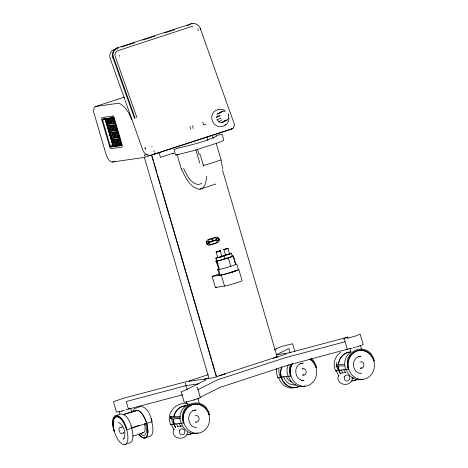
<?xml version="1.0" encoding="UTF-8"?>
<svg xmlns="http://www.w3.org/2000/svg" width="468" height="468" viewBox="0 0 468 468"><rect width="100%" height="100%" fill="white"/><g stroke="black" fill="none" stroke-linecap="round" stroke-linejoin="round"><path stroke-width="0.7" d="M222.224 122.493L225.547 120.592L222.224 122.493A5.06 4.575 63.5 0 1 218.667 121.797L222.031 119.837M102.41 119.241L110.109 145.554A1.059 0.445 71.9 0 0 110.331 146.396L110.413 146.542A1.059 0.445 71.9 0 0 110.934 146.975L121.446 145.63L121.563 145.179L113.449 117.649L102.41 119.241L104.627 118.579M206.482 176.114L206.253 180.18L204.943 184.889L202.738 187.996L199.789 189.283C189.645 188.054 185.234 176.413 181.221 168.749M180.625 418.222L172.838 419.059A9.179 0.918 4.1 0 1 170.849 417.86L170.943 416.514M336.866 366.052L336.96 364.712M228.946 118.094C228.975 120.949 227.594 123.786 225.102 125.26M234.175 125.442L233.321 127.419M187.153 433.631L187.37 432.145M352 379.811L352.223 378.325M132.526 412.062L134.141 408.804L140.833 406.353C147.818 407.376 150.632 415.596 152.018 421.61L126.682 429.817L126.319 427.617L124.131 422.271A15.859 6.687 71.9 0 0 112.525 423.944L113.519 429.466L114.42 431.59M276.728 368.234L276.284 369.603L276.664 373.967L278.103 377.881L281.215 377.307M288.27 364.578C286.621 368.269 286.486 372.674 288.212 376.366L288.733 376.196M228.32 118.691L228.758 117.526L228.589 115.029M173.961 429.156C169.621 437.206 182.526 441.611 186.586 434.994M338.809 375.336C334.468 383.386 347.373 387.791 351.439 381.174M121.621 427.372L122.171 426.875L119.358 427.846C118.398 429.747 119.363 432.988 121.434 433.719L123.932 432.9L123.148 432.596M340.663 352.299C334.76 356.394 332.145 364.566 335.837 371.001L338.949 370.434M350.982 351.772C345.495 355.621 343.015 363.344 345.946 369.486L346.466 369.316M216.549 136.124C204.832 141.874 191.786 144.752 179.15 147.9M220.188 250.936L220.475 250.813L220.089 250.854M276.032 348.642L282.76 346.139L292.57 343.752L294.939 351.515M205.955 379.87L185.644 390.09L181.128 391.886L184.176 402.31L187.738 401.796M274.312 349.988L276.863 348.707M276.091 354.902L288.861 348.508L290.078 352.673M216.906 119.884L220.516 118.188L220.223 118.234M233.667 127.969L230.987 129.303L150.696 155.376A7.979 7.219 63.5 0 1 147.473 154.937L145.501 153.849A7.979 7.219 63.5 0 1 143.214 151.252L109.863 57.505A7.979 7.219 63.5 0 1 113.162 49.865L115.327 49.035M197.929 389.663L217.953 379.671L285.404 357.663L345.109 341.757M200.164 397.303L220.188 387.311L287.639 365.303L349.842 348.578L350.86 352.053M189.522 403.919C181.871 406.47 177.559 415.982 181.093 423.312L181.613 423.142L174.26 424.201M301.1 363.49C292.535 366.245 294.91 380.718 303.943 380.484L301.351 380.502M303.861 374.669L302.457 375.131C307.733 376.073 307.26 367.105 302.158 368.848L302.901 368.936M358.833 356.61C350.269 359.371 352.644 373.844 361.676 373.61M361.594 367.795L360.19 368.252C365.467 369.199 364.993 360.231 359.892 361.975M216.134 252.012L216.9 251.731M216.544 251.866L216.017 252.088L216.403 252.053M219.948 251.041L220.358 250.889L219.79 250.906M223.833 249.502L224.605 249.222M224.254 249.35L223.716 249.579L224.406 249.485M227.618 248.537L228.15 248.309L227.46 248.403M225.716 254.949L225.342 255.136L229.554 253.849M190.353 24.09L192.108 23.517L116.626 48.145M221.867 111.741L222.873 111.349C214.847 115.795 223.142 109.471 225.319 111.425M222.23 122.247L227.6 119.679L224.289 121.329M340.792 373.341L345.753 372.317M176.43 154.972L194.934 150.298L219.474 142.29A27.723 1.837 -16.3 0 0 223.751 140.072L222.124 134.515L220.849 134.269L215.865 135.89M219.597 251.17L220.1 251M227.776 248.496L226.828 248.812M360.342 345.799L363.186 344.565L360.138 334.14L355.475 335.995L347.139 338.382M216.778 251.761L217.345 251.585M224.476 249.251L225.044 249.07M219.147 251.322L219.714 251.146M227.395 248.637L226.325 248.97M218.889 257.154C214.783 258.669 224.488 255.984 221.118 256.517M121.563 46.999L134.72 42.705M143.032 39.996L154.803 36.153M164.496 32.988L174.886 29.601M187.352 25.535L189.429 24.857M118.024 48.356L116.158 49.076A7.348 6.651 63.5 0 0 113.121 56.113L135.129 118.275M192.915 26.12L117.205 50.901A5.242 4.744 63.5 0 0 115.034 55.92L136.937 117.684M95.232 106.61L124.412 97.087M102.638 120.007L105.136 119.188L113.04 146.221L121.668 144.975M110.109 145.554L112.607 144.741A1.059 0.445 71.9 0 0 112.835 145.577L113.18 146.063A1.059 0.445 71.9 0 0 113.437 146.162L110.934 146.975M111.788 146.624L113.04 146.221M206.142 124.073L203.644 124.892L202.673 122.16M131.906 119.785L129.191 113.87A26.887 11.337 71.9 0 0 118.825 103.165L95.571 106.523A8.693 3.668 71.9 0 0 93.664 111.992L105.943 153.972A8.997 3.791 71.9 0 0 112.261 162.039L115.04 161.132M153.475 151.269L154.51 150.93M147.297 154.37L144.518 155.277L144.425 154.984L144.542 155.312M154.06 153.282L155.218 152.901M112.261 162.039L144.208 157.429L231.882 128.823M178.957 147.935L173.979 149.561L175.599 155.119L178.092 154.305M172.92 153.317L160.471 157.383L159.05 152.515M216.274 143.489L221.095 159.962L204.902 165.245L203.217 164.947L200.105 154.317L199.052 154.469L197.496 149.146M201.807 183.438L198.438 184.544C190.435 183.567 186.703 174.816 183.573 168.41M199.789 189.283L215.976 184M217.649 269.357A10.261 0.679 -16.3 0 0 217.298 269.82L218.544 269.679L220.171 275.237L223.575 274.541A10.811 0.714 -16.3 0 0 238.844 269.562L242.096 280.677A10.811 0.714 -16.3 0 1 226.828 285.661L215.391 287.516L212.144 276.395L218.878 274.201M215.391 287.516L216.742 287.077M208.254 374.663L188.984 380.952L124.476 397.952L113.437 401.696L116.485 412.115L122.113 411.085M204.025 379.425L208.839 377.851M218.854 375.786L276.886 356.85L275.652 357.031M273.019 358.324L286.504 353.925M116.111 415.514L121.113 413.882C126.933 414.578 129.537 421.147 131.321 425.985M123.534 414.508L136.498 410.278M123.587 414.683L136.551 410.454M282.491 376.892L280.554 377.524L279.121 373.61L278.735 369.252M132.099 427.629L139.604 425.184M290.722 364.227A15.859 14.344 81.8 0 0 289.47 368.082L289.844 373.909L290.663 376.009L291.026 375.892L281.373 377.255M316.04 367.731L316.403 367.614L315.953 365.391L313.15 360.354A15.859 14.344 81.8 0 0 311.15 358.628M124.236 438.621L122.985 439.031L123.85 438.61C126.489 433.35 123.821 424.4 118.117 422.382M132.859 436.164L143.091 432.824M187.136 403.463C175.88 401.655 164.777 414.221 170.984 424.821L174.102 424.254M340.224 370.018L338.288 370.65L336.855 366.736M175.377 423.838L173.435 424.47L172.002 420.556L171.814 418.374M208.921 414.677L209.284 414.56L208.839 412.337L206.037 407.3A15.859 14.344 81.8 0 0 182.356 415.022L182.731 420.855L183.55 422.955L183.906 422.838L181.455 423.189A14.508 13.122 81.8 0 0 198.028 433.005M373.774 360.857L374.137 360.734L373.686 358.517L370.884 353.475A15.859 14.344 81.8 0 0 347.203 361.202L347.578 367.035L348.397 369.135L348.759 369.018L339.107 370.381M124.611 444.6A14.508 6.119 71.9 0 0 123.827 422.99A14.508 6.119 71.9 0 0 113.209 424.523A14.508 6.119 71.9 0 0 124.611 444.6L129.618 442.968A14.508 6.119 71.9 0 0 130.882 425.786M144.624 438.071L149.625 436.439A14.508 6.119 71.9 0 0 151.696 421.656M172.616 153.82L174.073 153.364M224.956 249.087L227.173 248.449M217.263 251.591L219.492 250.959M217.521 251.813L219.229 251.31M226.582 254.645L227.711 254.299M356.458 347.069L358.523 346.419M193.81 400.117L200.327 397.689L197.28 387.264L196.472 387.206M112.466 116.058L112.806 116.023A2.562 1.082 71.9 0 1 114.28 117.907L114.508 118.661M117.813 47.759L115.842 48.532A7.979 7.219 63.5 0 0 112.542 56.172L113.221 58.401M217.813 251.421L218.398 251.246M226.36 248.976L225.213 249.304M218.094 251.655L218.679 251.486M219.439 256.979L220.592 256.645M125.921 409.81A5.961 0.398 -16.3 0 0 127.337 409.365L182.584 394.787M226.588 248.613L227.606 248.35M224.698 249.438L225.278 249.274M217 251.948L217.585 251.784M228.279 254.142L229.232 253.908M350.187 348.806L352.141 348.303M224.26 249.538L224.804 249.391M219.387 250.994L219.931 250.854M216.561 252.047L217.105 251.907M216.702 252L216.239 252.106L217.866 257.663M216.122 260.775A9.255 0.614 -16.3 0 0 215.812 261.197L218.012 260.84A9.015 0.597 -16.3 0 0 228.337 257.985A9.015 0.597 -16.3 0 0 233.017 255.943L232.514 255.984M218.106 269.41A9.255 0.614 -16.3 0 0 218.252 269.533L220.276 269.24A9.255 0.614 -16.3 0 0 230.876 266.31A9.255 0.614 -16.3 0 0 235.685 264.215L235.17 264.25M220.171 275.237L221.171 275.055A10.261 0.679 -16.3 0 0 232.929 271.803L233.158 271.773M300.544 363.548L303.118 363.139L301.895 363.314M358.277 356.669L360.851 356.259L359.629 356.44M192.757 410.611L196.004 410.085C185.691 410.489 186.697 427.734 196.829 427.43M196.074 421.949L195.337 422.072C200.62 423.019 200.146 414.051 195.039 415.795M112.753 116.017L102.217 117.538A2.463 1.041 71.9 0 0 101.755 119.615L109.67 146.671M106.698 118.398L108.12 118.193M109.535 117.989L111.665 117.679M121.575 144.758L113.075 145.987L105.025 118.644M112.185 146.566L121.785 145.185M231.917 256.072L232.731 255.914M235.386 264.063L236.053 263.97M212.144 276.395L219.504 275.336L217.877 269.779M276.225 354.721L288.417 352.966L348.122 337.059A8.705 0.579 -16.3 0 0 344.296 338.972L347.344 349.397A8.705 0.579 -16.3 0 1 346.507 349.333M223.862 374.154L225.014 373.985L213.379 377.781L188.902 381.315L189.23 381.449M198.877 383.783L185.971 385.65L126.266 401.556L128.501 409.196M147.016 423.242L145.519 423.458A11.735 4.949 71.9 0 1 145.7 433.935A11.735 4.949 71.9 0 1 140.148 433.526M131.859 428.161L131.607 428.197A14.327 6.043 71.9 0 0 131.233 427.009M177.226 426.67L182.04 425.95M218.609 109.272L222.774 109.512L224.739 110.477M219.504 275.336L218.925 275.383A10.261 0.679 -16.3 0 1 219.27 274.915M192.406 23.453C195.489 23.049 198.531 24.921 199.953 27.612M152.159 146.689L151.767 146.472M218.714 121.487L217.199 119.837M216.789 114.929L217.234 115.473M105.136 119.188L104.926 118.679M129.191 113.87L129.7 114.777M374.137 360.734L372.616 357.178A14.929 13.502 81.8 0 0 357.084 350.637A14.929 13.502 81.8 0 0 347.753 365.292L348.397 369.135M316.403 367.614L314.882 364.057A14.929 13.502 81.8 0 0 310.19 359.055M209.284 414.56L207.763 411.003A14.929 13.502 81.8 0 0 192.237 404.457A14.929 13.502 81.8 0 0 182.906 419.112L183.55 422.955M228.197 113.736L228.694 114.958M234.772 125.406L200.093 27.916L200.772 29.835M197.777 28.8L198.42 30.601M192.418 125.746L193.389 128.478M189.914 126.565L190.886 129.291M119.393 55.464L119.685 56.289M112.759 57.102L134.585 118.451M150.907 418.462L152.018 421.61M126.857 429.794L125.559 426.126A14.929 6.295 71.9 0 0 116.368 416.409A14.929 6.295 71.9 0 0 113.373 427.881L114.245 431.613M360.407 345.361L361.624 349.526M212.279 135.094L213.303 138.598M222.534 170.153L277.284 357.394M206.797 136.937L207.815 140.412M236.796 264.063L238.417 269.621M233.392 256.002L235.831 264.338M233.362 256.762L235.392 263.706M231.403 253.246L232.011 255.329M227.928 248.292L229.349 253.159M228.337 257.985L230.777 266.321M195.893 149.9L199.76 163.127M223.938 249.596L225.564 255.154M224.143 255.785L224.956 258.57M220.252 250.795L221.879 256.359M221.317 275.073L224.57 286.188M217.14 260.998L217.953 263.782M216.941 261.068L219.381 269.404M216.029 258.266L216.842 261.045M217.351 263.864L216.538 261.085L216.04 261.126A9.015 0.597 -16.3 0 1 216.345 260.717M216.327 261.156L218.767 269.492M177.185 154.949L181.426 169.451M152.001 155.914L153.639 161.524M154.048 162.928L156.92 172.745M157.33 174.149L160.202 183.971M160.612 185.369L211.682 360.009M212.092 361.413L214.958 371.229M215.374 372.633L216.397 376.137M151.585 155.347L216.391 376.945M144.261 157.032L208.658 377.255M197.964 398.367L199.584 403.925M114.315 118.012L121.978 144.22A2.878 1.211 71.9 0 1 121.563 147.174L111.179 148.66A2.562 1.082 71.9 0 1 109.705 146.776L109.477 146.022M113.595 117.749L115.303 123.593M115.643 124.716L117.152 129.876M117.643 131.631L119.363 137.504M119.697 138.604L121.399 144.425M185.158 382.871L187.188 389.821M186.539 401.632L187.557 405.107M130.531 408.096L131.748 412.261M119.112 411.36L119.925 414.145M221.095 159.962L222.774 168.913M203.217 164.947L203.521 166.315M335.708 370.241L335.837 371.001M290.663 376.009L290.02 372.165A14.929 13.502 81.8 0 1 292.055 363.56M277.974 377.12L278.103 377.881M170.861 424.066L170.984 424.821M336.469 362.372L336.726 365.28M232.151 128.472A2.129 0.895 71.9 0 1 231.759 128.864M225.629 124.546A8.705 7.88 63.5 0 1 217.912 126.313L215.947 125.348A8.705 7.88 63.5 0 1 211.887 115.894A8.705 7.88 63.5 0 1 218.884 109.647M170.785 417.245A9.179 0.918 4.1 0 1 180.291 416.655M170.849 417.86A9.179 0.918 4.1 0 1 180.192 418M340.429 373.891A14.508 13.122 81.8 0 1 338.323 366.696M338.346 364.806A14.508 13.122 81.8 0 1 350.087 351.913M357.429 379.437A14.508 13.122 81.8 0 1 352.147 380.829M362.875 379.185A14.508 13.122 81.8 0 1 346.308 369.369M345.981 372.873A9.032 8.167 81.8 0 1 343.851 369.451M339.007 375.792A14.508 13.122 81.8 0 1 336.498 370.785M353.071 380.601A14.508 13.122 81.8 0 1 351.058 381.069M340.569 373.792A14.327 12.958 81.8 0 1 338.493 366.69M338.756 362.981A14.327 12.958 81.8 0 1 339.891 359.5M340.213 358.857A14.327 12.958 81.8 0 1 349.426 352.17M357.353 379.273A14.327 12.958 81.8 0 1 352.135 380.648M342.535 372.446A11.735 10.612 81.8 0 1 341.529 370.235M353.399 377.922A11.735 10.612 81.8 0 1 352.012 378.062M175.576 427.711A14.508 13.122 81.8 0 1 173.464 419.258M173.745 416.76A14.508 13.122 81.8 0 1 185.919 405.692M192.582 433.257A14.508 13.122 81.8 0 1 187.294 434.649M181.128 426.699A9.032 8.167 81.8 0 1 179.004 423.271M174.154 429.612A14.508 13.122 81.8 0 1 171.651 424.605M187.563 434.614A14.508 13.122 81.8 0 1 186.211 434.889M175.716 427.617A14.327 12.958 81.8 0 1 173.634 419.269M173.909 416.801A14.327 12.958 81.8 0 1 181.958 406.68M182.596 406.452A14.327 12.958 81.8 0 1 185.931 405.879M192.506 433.093A14.327 12.958 81.8 0 1 187.288 434.468M177.688 426.272A11.735 10.612 81.8 0 1 176.676 424.055M299.695 386.311A14.508 13.122 81.8 0 1 284.632 383.397A14.508 13.122 81.8 0 1 281.759 366.842M309.5 359.102A14.508 13.122 81.8 0 1 315.034 379.191A14.508 13.122 81.8 0 1 296.759 384.012A14.508 13.122 81.8 0 1 292.5 363.583M305.142 386.059A14.508 13.122 81.8 0 1 288.575 376.249M292.02 381.987A9.032 8.167 81.8 0 1 286.118 376.325M295.337 387.475A14.508 13.122 81.8 0 1 278.764 377.664M299.619 386.147A14.327 12.958 81.8 0 1 285.819 384.322A14.327 12.958 81.8 0 1 281.022 369.855M281.151 369.258A14.327 12.958 81.8 0 1 281.911 366.924M295.659 384.801A11.735 10.612 81.8 0 1 283.608 376.529M197.666 398.555A5.961 0.398 -16.3 0 1 197.005 398.847M194.77 399.637A5.961 0.398 -16.3 0 1 187.937 401.526M130.233 408.289A5.961 0.398 -16.3 0 1 129.572 408.576M124.435 410.255A5.961 0.398 -16.3 0 1 123.447 410.53M122.967 410.658A5.961 0.398 -16.3 0 1 121.627 410.998M360.12 345.542A5.803 0.386 -16.3 0 1 358.511 346.185M355.92 347.028A5.803 0.386 -16.3 0 1 354.955 347.32M354.469 347.461A5.803 0.386 -16.3 0 1 353.042 347.853M350.649 348.432A5.803 0.386 -16.3 0 1 349.38 348.619M238.259 269.48A10.261 0.679 -16.3 0 1 232.929 271.803M235.966 270.639A9.255 0.614 -16.3 0 1 234.433 271.212M232.502 271.867A9.255 0.614 -16.3 0 1 231.426 272.212M236.779 270.252A9.015 0.597 -16.3 0 1 235.773 270.685M235.328 270.861A9.015 0.597 -16.3 0 1 234.281 271.241M232.397 271.879A9.015 0.597 -16.3 0 1 231.35 272.218M223.909 258.646A4.458 0.298 -16.3 0 1 222.048 259.681A4.458 0.298 -16.3 0 1 216.415 261.009M231.596 256.142A4.458 0.298 -16.3 0 1 230.742 256.85A4.458 0.298 -16.3 0 1 224.529 258.535M221.259 256.318A4.458 0.298 -16.3 0 1 223.423 256.148A4.458 0.298 -16.3 0 1 216.643 258.149A4.458 0.298 -16.3 0 1 217.989 257.283M229.946 253.551A4.458 0.298 -16.3 0 1 230.648 253.82A4.458 0.298 -16.3 0 1 224.102 255.692A4.458 0.298 -16.3 0 1 225.675 254.773M336.258 365.221A9.179 0.918 4.1 0 1 344.407 364.712M338.855 367.257A9.179 0.918 4.1 0 1 336.51 366.116A9.179 0.918 4.1 0 1 344.308 366.058M135.053 410.98A14.508 6.119 71.9 0 1 147.537 426.915A14.508 6.119 71.9 0 1 139.101 434.626M144.378 423.622A9.032 3.808 71.9 0 1 142.015 432.672M135.117 411.15A14.327 6.043 71.9 0 1 147.449 426.88A14.327 6.043 71.9 0 1 139.119 434.491M220.82 112.291L217.503 113.94L220.82 112.291M219.533 115.719L216.222 117.369L220.153 115.532L219.533 115.719M155.429 153.498L154.241 153.884L155.429 153.498M215.754 237.141L208.248 239.587A2.902 2.627 81.8 0 0 206.558 243.184A2.902 2.627 81.8 0 0 209.875 245.144L217.38 242.699A2.902 2.627 81.8 0 0 219.065 239.101A2.902 2.627 81.8 0 0 215.754 237.141M211.793 238.797L208.646 239.827L209.266 241.933L212.413 240.903L211.793 238.797M215.543 237.586L212.413 238.61L213.022 240.692L216.152 239.674L215.543 237.586M216.421 240.224L209.342 242.535L210.015 244.84L217.094 242.529L216.421 240.224M111.729 118.024L110.84 118.152L112.548 123.985L113.431 123.856L111.729 118.024M113.098 117.866L112.25 117.989L113.929 123.745L114.783 123.622L113.098 117.866M106.189 118.966L105.423 119.077L107.049 124.634L107.816 124.523L106.189 118.966M107.576 118.726L106.774 118.837L108.424 124.482L109.225 124.365L107.576 118.726M108.956 118.503L108.137 118.62L109.799 124.307L110.618 124.184L108.956 118.503M110.325 118.369L109.559 118.48L111.185 124.038L111.951 123.926L110.325 118.369M109.623 125.57L108.734 125.699L110.442 131.531L111.326 131.403L109.623 125.57M110.998 125.389L110.126 125.512L111.823 131.315L112.694 131.186L110.998 125.389M113.765 124.927L112.841 125.061L114.572 130.981L115.497 130.847L113.765 124.927M115.14 124.775L114.251 124.903L115.959 130.736L116.842 130.607L115.14 124.775M108.237 125.822L107.388 125.945L109.067 131.678L109.91 131.555L108.237 125.822M112.367 125.278L111.565 125.395L113.215 131.028L114.011 130.911L112.367 125.278M111.671 132.397L110.682 132.538L112.455 138.598L113.443 138.458L111.671 132.397M115.801 131.841L114.847 131.976L116.596 137.961L117.55 137.826L115.801 131.841M117.175 131.683L116.257 131.812L117.983 137.721L118.901 137.586L117.175 131.683M113.034 132.315L112.139 132.444L113.847 138.282L114.742 138.154L113.034 132.315M114.403 132.175L113.566 132.298L115.239 138.025L116.076 137.902L114.403 132.175M110.261 132.824L109.459 132.935L111.109 138.569L111.905 138.458L110.261 132.824M119.211 138.581L118.252 138.721L120.007 144.717L120.966 144.577L119.211 138.581M113.689 139.417L112.765 139.546L114.496 145.478L115.426 145.343L113.689 139.417M115.064 139.283L114.186 139.405L115.883 145.215L116.76 145.086L115.064 139.283M116.438 139.084L115.567 139.212L117.263 145.01L118.135 144.887L116.438 139.084M112.291 139.768L111.489 139.885L113.139 145.519L113.94 145.408L112.291 139.768M117.807 138.967L117.006 139.084L118.656 144.729L119.457 144.612L117.807 138.967M145.472 149.052L145.01 147.753L145.472 149.052M218.743 239.224L218.632 238.955A1.071 0.971 81.8 0 0 217.041 238.844A1.071 0.971 81.8 0 0 217.532 240.529A1.071 0.971 81.8 0 0 218.784 239.481L218.743 239.224M349.549 357.997A14.508 13.122 81.8 0 0 361.951 379.413A14.508 13.122 81.8 0 0 372.294 357.4A14.508 13.122 81.8 0 0 349.549 357.997M344.6 376.307A3.065 2.767 81.8 0 0 346.882 381.04A3.065 2.767 81.8 0 0 349.409 376.617A3.065 2.767 81.8 0 0 344.6 376.307M184.696 411.817A14.508 13.122 81.8 0 0 197.104 433.233A14.508 13.122 81.8 0 0 207.447 411.22A14.508 13.122 81.8 0 0 184.696 411.817M179.753 430.133A3.065 2.767 81.8 0 0 182.029 434.866A3.065 2.767 81.8 0 0 184.556 430.437A3.065 2.767 81.8 0 0 179.753 430.133M206.64 242.085A1.451 1.31 81.8 0 0 207.88 244.226A1.451 1.31 81.8 0 0 208.915 242.02A1.451 1.31 81.8 0 0 206.64 242.085M216.643 238.815A1.451 1.31 81.8 0 0 217.883 240.961A1.451 1.31 81.8 0 0 218.919 238.756A1.451 1.31 81.8 0 0 216.643 238.815M206.903 242.237A1.129 1.018 81.8 0 0 207.862 243.898A1.129 1.018 81.8 0 0 208.664 242.19A1.129 1.018 81.8 0 0 206.903 242.237"/></g></svg>
